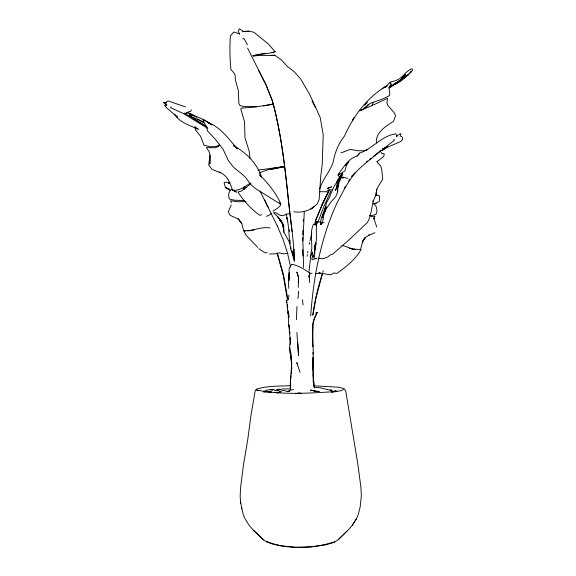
<?xml version="1.0" encoding="UTF-8"?>
<svg xmlns="http://www.w3.org/2000/svg" width="576" height="576" viewBox="0 0 576 576"><rect width="100%" height="100%" fill="white"/><g stroke="black" fill="none" stroke-linecap="round" stroke-linejoin="round"><path stroke-width="0.86" d="M283.342 231.948C284.609 224.179 279.511 217.382 273.586 213.019M289.886 347.868L290.239 353.254L289.519 348.106L290.39 337.572M289.303 325.778L289.282 330.854L290.556 343.051M298.26 287.381L298.584 277.639L296.856 272.023L298.591 277.661L298.289 282.55M376.416 142.92C375.322 132.343 386.1 126.216 393.595 121.226L395.582 115.596L393.919 112.392L388.022 105.682L386.878 102.967L387.569 98.237C378.216 102.809 368.914 107.158 359.186 110.772M315.396 245.758L315.785 243.338L314.352 247.63L315.785 243.338L314.604 250.596L315.886 244.346L314.806 249.372L314.762 254.765L314.287 256.997L313.157 256.68L314.287 256.997M311.666 250.409C312.437 241.711 309.564 232.315 313.51 224.186L315.31 224.906L314.741 224.798L315.835 223.949L316.411 221.832L320.652 221.926M289.966 242.921L290.009 240.307M288.914 295.186L288.554 299.318M312.48 345.233L312.89 327.578L312.466 325.08M298.634 291.218L297.965 298.519M313.099 356.962L312.811 368.762M302.702 240.898L302.832 237.478M312.494 340.092L312.574 324.432L313.373 321.271M296.395 319.795L296.971 306.504M302.846 230.35L302.818 234.979M303.264 221.155L303.336 219.593M315.389 242.489L315.194 246.017C317.815 238.27 315.13 229.918 317.088 222.055L316.339 226.094L316.591 223.762M309.031 277.193L309.586 272.966C304.258 269.143 298.181 265.406 291.744 264.29L289.08 268.502L289.21 275.465L288.922 280.627L289.224 272.736L288.475 280.555L288.792 288.418M310.68 316.015C313.416 277.178 320.746 237.938 337.262 202.457C344.081 189.778 350.273 176.371 361.418 166.817C372.103 157.651 383.227 149.011 394.33 140.35L394.186 139.766L393.43 139.68M304.308 211.262L302.911 242.568L303.617 267.559M312.833 358.488L312.79 368.014M309.002 271.361L311.393 250.445M309.586 272.966L309.146 277.358L309.758 273.398M290.29 344.333L290.585 341.676M314.287 253.663L314.806 249.372M291.175 375.624L290.405 381.722L290.585 388.224M291.391 373.882L291.449 359.914M307.123 256.342L307.346 254.563M313.027 314.575L315.965 298.008L322.596 273.118C318.01 286.877 314.719 301.054 312.696 315.418M337.183 188.546L338.227 182.527L337.435 190.908L337.954 181.714L337.622 191.844L335.801 196.603L331.121 201.744L325.519 209.902L324.115 213.559L322.646 221.414L321.113 224.41L321.372 222.826M313.567 320.479L317.074 312.61L316.908 312.962M390.73 82.728L390.55 83.851L390.226 83.455L391.594 84.182L390.031 85.392L389.016 87.97L389.758 93.874L389.484 95.58L382.889 98.935L370.058 103.442L367.006 106.438L361.202 110.369M314.604 250.596L315.13 247.37M191.182 109.742L190.922 111.233L186.408 112.55L185.659 113.94M287.654 304.517L287.208 307.116L288.943 317.448M373.241 203.695L373.342 203.134L376.236 206.726L377.064 210.838L376.006 214.416L371.808 215.489L369.511 215.467M307.62 252.828L307.951 251.136M309.276 244.354L309.65 242.431M309.989 240.703L311.846 233.359M283.478 232.114C284.537 227.606 283.234 222.883 280.001 219.506L283.32 224.978L281.297 221.443L283.788 226.915L282.557 223.502L284.177 232.567L290.009 243.353M316.08 223.43L316.411 221.832L315.706 223.402M324.281 213.242L322.877 214.826L322.236 217.886L323.136 213.12L326.074 206.395L324.259 211.205L326.585 202.493L329.897 196.812L330.509 194.292L334.57 185.544L337.918 180.641M319.759 189.065C322.272 179.381 329.983 171.9 333.05 162.374C334.879 152.842 338.184 143.921 344.398 136.231C353.426 116.021 367.171 97.128 386.647 85.939L385.776 86.861L390.146 82.094L395.654 80.676L399.506 78.768L403.286 75.866L402.091 77.155M313.222 254.837L311.796 258.919L312.199 259.675L316.872 258.278M325.598 208.987L325.015 211.363L326.563 207.425M322.812 272.304L323.237 270.677M337.298 185.098L335.47 190.627L336.967 186.725L336.449 188.1L337.536 181.742L341.863 173.873L342.662 173.765L339.934 179.942L337.32 188.338M321.833 222.242L321.156 224.59L320.501 224.41C320.767 221.047 320.911 217.073 323.208 214.445M314.597 224.086L315.353 221.558M362.434 242.424L363.478 239.882L365.206 237.607L362.88 240.962L360.526 249.545M372.118 105.768L373.176 102.42M324.065 213.3L324.95 210.78M400.133 136.44L400.982 134.107L400.464 133.618L396.526 135.943L396.965 136.613L395.885 133.855C381.578 135.655 372.715 148.766 359.59 153.115L357.055 156.269M317.923 222.235L323.95 206.395L330.883 190.922M315.684 220.723L321.703 205.776L329.299 190.188L321.545 205.668M219.247 144.655L218.484 146.542L218.678 146.225L215.446 147.766L206.316 147.622L208.886 151.164L210.046 155.254L209.844 163.85L210.046 155.254L208.678 165.132L212.026 169.394L220.572 172.807L219.146 172.044C227.318 175.032 230.004 182.765 232.524 190.094C239.242 191.304 245.045 186.61 250.272 183.017M317.074 312.61C310.853 323.266 313.034 335.794 313.171 347.501C313.222 360.979 312.422 374.537 314.402 387.95M362.693 241.79L363.478 239.882L365.45 237.478L369.151 234.994L368.518 235.325L374.954 232.718M290.981 385.632C279.446 386.273 267.365 385.646 256.298 389.239L255.082 391.205L250.862 416.174L247.716 439.783L243.569 464.155L240.581 487.721L240.163 496.253L240.545 502.078L243.23 514.526L245.146 519.07L249.408 525.686L253.418 530.23L263.772 540.043L266.695 541.901L271.908 543.823L280.771 545.861L295.502 547.2L311.242 546.89L325.13 544.99L334.094 542.376L338.234 539.662L348.797 529.387L352.31 525.269L356.537 518.587L358.416 514.008L360.173 506.902L361.361 495.641L360.878 487.159L357.761 463.666L345.722 390.874L344.03 388.577L338.112 387.194L313.884 385.798M315.31 221.026L321.898 205.337M231.199 204.984L228.751 210.636L228.485 211.954L229.334 214.142L230.364 215.41L238.363 219.125L241.776 223.315L238.19 218.959L241.776 223.315L243.626 230.933L245.354 231.048M309.089 275.962L309.686 274.63M321.703 205.776L328.838 190.404M342.662 173.765L339.149 181.332L341.662 175.918M325.246 209.938L326.218 207.958M339.242 179.172L341.863 173.873L337.579 179.957L336.564 182.772L337.954 180.691M312.53 252.166L310.14 257.026M344.239 188.446L345.586 186.206M348.725 180.994L349.618 179.503M352.31 525.269L356.537 518.587M171.187 106.826L170.59 107.719L183.262 113.458L207.302 128.095M345.658 165.679L348.955 161.474L346.471 165.29L344.909 170.842L338.263 175.234L339.307 173.923M359.59 153.115L357.646 155.578L352.152 158.263L349.308 160.358L345.636 164.261L337.824 174.838L338.623 176.134L347.954 178.402M401.645 77.609L405.734 72.814L409.147 70.049L411.415 68.825L412.33 69.271L412.697 70.099L409.082 73.685M322.178 215.597L322.877 214.826M351.41 176.522L355.018 172.786M362.65 109.922L368.309 104.292M232.834 190.217L236.47 192.11L231.394 189.31C228.485 191.563 228.06 195.768 229.327 199.03L234.266 200.182L244.793 200.621M366.631 102.823L364.37 105.048L367.481 102.146M338.234 539.662L346.975 531.158M251.057 183.614L241.502 191.045L237.967 192.024C243.569 201.031 251.129 209.009 259.632 215.273L261.713 214.769M382.126 88.884L383.81 87.422L387.252 85.954M366.336 162.007L367.704 160.913M369.763 159.264L371.138 158.162M373.19 156.521L380.736 150.48M382.248 150.415L383.018 149.796L382.558 148.817M403.762 77.782L407.038 75.182L399.384 81.23L393.401 84.629C398.491 82.606 402.545 78.998 405.425 74.405C402.185 79.51 397.087 82.994 391.802 85.723L401.594 79.373L396.115 83.261L399.406 81.31L389.758 87.113M271.598 213.314L269.093 215.287L266.386 216.324M384.977 147.557L383.206 148.91L386.964 147.139L382.622 149.119M405.605 76.824L389.412 87.97M388.901 87.53L391.759 85.435M382.406 150.113L387.734 146.671M402.451 78.761L394.56 83.866M190.462 114.638L189.77 115.114L191.153 115.639M385.099 87.394L386.532 86.436M343.584 389.578L340.582 390.809L331.402 391.99L336.953 391.5C310.298 393.134 282.895 395.208 256.586 390.01L258.156 390.758M383.623 149.616L387.698 147.082L387.23 147.326L400.831 141.48L402.437 139.738L402.415 137.225L401.09 136.418M272.93 211.09L277.934 208.015L280.505 205.351L280.75 203.746C275.911 192.744 268.042 183.348 259.603 174.794L260.654 176.213M382.658 149.414L385.682 147.938L382.658 149.148M394.445 84.002L395.539 83.506L394.042 84.175M394.25 84.499C401.278 82.188 406.073 76.212 411.559 71.633L410.789 71.186M253.721 56.311L252.95 55.692L261.259 53.863M288.799 213.66L283.075 215.604L280.742 215.59L275.652 212.652L273.989 212.652M321.444 223.236L324.086 222.566M239.501 34.301L238.342 31.097L239.342 28.8L243.518 31.457L248.753 31.169L253.843 32.249L268.243 43.855L275.141 51.725L271.231 52.812L252.95 55.692M219.161 145.318L215.316 146.606L209.808 146.678L203.94 145.145L200.657 136.361L195.372 129.838L195.293 127.98M340.92 152.885L350.201 149.465L357.826 150.718L363.823 150.768L367.747 149.659M334.606 541.836C313.157 548.647 287.424 550.087 266.335 541.318M295.553 393.804L299.254 392.875L301.435 393.386M390.017 86.515L391.255 86.177M375.444 195.631L377.078 195.206L379.534 195.941L379.397 201.29L374.213 204.235M374.119 203.731L376.034 203.234L375.833 202.918M271.966 52.502L275.141 51.725M259.387 173.095C266.81 169.445 275.054 167.695 283.414 166.874L270.864 169.603M280.505 389.729L274.716 390.701L282.766 388.973L290.462 388.865M242.777 38.916L243.576 38.736M264.931 390.506L270.389 389.592L272.902 389.923L270.727 389.894M246.521 187.582L245.232 187.841L243.95 186.898L245.038 187.394M270.353 104.666L272.758 104.184L263.34 105.977M253.836 230.04L247.774 230.911M263.441 391.975L266.292 391.406L271.721 392.134L264.305 391.997M258.012 170.129L283.392 166.687L274.788 168.235M272.887 104.234L253.966 107.186L241.358 108.122L240.754 109.015L244.541 121.781L244.98 137.808L249.084 150.761L250.013 158.357M287.172 391.45L289.8 390.96L287.496 391.363M267.084 252.562L265.133 252.9L258.768 248.659M289.404 390.269L293.486 389.57M274.788 168.278L283.414 166.874M262.094 53.698L265.637 53.258M315.396 273.701L320.148 273.11L318.931 272.866L330.595 274.896L333.763 273.024L337.018 273.341C346.054 266.882 355.73 259.25 361.073 249.466L353.851 249.242M314.726 258.523L316.325 258.329M315.799 312.991L317.038 312.84M370.721 216.598L374.954 216.202L373.838 218.866L374.616 216.468L373.896 218.75L376.812 227.131M242.424 31.752L248.753 31.169M280.26 392.371L275.537 392.58M287.87 253.462L283.19 253.8L279.115 252.886L275.566 253.879L269.467 253.994M272.52 389.534L274.27 389.419M332.395 189.814L328.428 189.799L326.599 191.772L319.637 191.686M270.382 55.57L274.262 55.346M243.576 230.746C252.756 231.343 260.914 226.382 270.187 227.945M186.041 113.155C190.202 112.27 193.45 115.157 196.582 117.382M276.703 389.318L279.907 389.21M276.35 390.42L277.481 390.413M256.608 106.675L243.065 106.366L240.041 105.61L238.802 103.363L238.478 91.231L235.368 79.805L235.195 75.55L234.439 73.534L230.89 69.451C229.817 58.356 229.666 47.182 230.364 36.072L233.69 32.004L239.234 33.761M246.067 201.6L238.723 201.773L230.515 200.765L231.444 202.759M274.781 392.537L280.325 391.982L277.481 393.026L283.19 390.276L287.546 391.493M317.758 391.421L319.291 391.45L314.359 391.212L316.224 391.392L310.493 390.103L316.224 391.392M314.273 387.454L320.278 387.763L332.633 390.802M341.863 245.686L343.505 245.75L353.002 249.228L349.618 248.242L355.349 249.358L353.786 249.271M340.366 177.804L343.397 177.984M309.42 273.118L311.976 273.37M330.228 389.894L331.783 390.06M334.699 390.341L336.118 390.499M293.875 211.738C300.823 212.933 308.671 211.226 314.172 206.633L310.925 208.994L317.146 204.106L319.147 199.534L320.746 176.184L322.236 164.311L323.222 134.813L320.206 117.504L309.485 93.982L300.636 78.962L294.242 71.777L287.338 66.434L281.599 60.127L274.774 55.109C267.869 55.901 260.971 54.77 254.117 56.03L253.735 55.397M318.492 258.149L321.811 258.775L323.82 258.451L327.996 256.882L329.846 255.146L332.827 254.023L349.085 239.854L367.243 222.595L368.921 219.557L371.182 211.795L373.248 200.628L373.054 201.204L376.049 195.026L376.704 189.187L376.063 194.522L376.848 189.425L378.043 186.66L382.702 179.33L381.715 169.294L380.542 165.73L377.914 163.087L377.071 161.1L377.1 161.806L383.695 156.377L384.3 154.015L382.457 153.367M185.486 106.913L168.278 100.966L166.946 101.455L165.622 103.45L166.183 102.773L163.303 102.384L166.457 105.336L166.932 104.803L164.52 105.408L166.961 108.158L177.595 117.266L174.78 114.523M244.786 189.029L243.094 188.424L244.31 189.475M229.817 182.606L228.442 182.11L228.917 183.528L229.334 183.161L226.181 182.167L224.287 182.383L224.172 182.916L225.432 187.805L230.033 190.31M228.946 189.079L225.72 187.459L229.507 189.374M203.551 119.621L211.954 124.848L207.086 122.213C220.68 126.821 228.355 138.888 237.586 148.903L233.352 145.512C246.118 152.582 256.91 163.037 261.533 177.091M193.637 118.973L195.17 119.873M184.421 113.069L206.23 126.144M211.954 124.848C205.15 120.082 197.676 116.186 189.403 114.739L189.698 115.682L203.666 122.422L197.186 118.728M196.704 120.773L204.156 125.474M188.784 113.062L191.75 115.027M195.084 126.979L198.367 129.298C189.749 125.316 179.892 122.767 174.283 114.07M253.418 530.23L263.772 540.043M257.767 247.378L246.154 235.303L244.195 231.854M381.017 152.345L382.183 153.72M279.238 202.781L280.174 203.962L254.794 188.107L250.675 184.435L245.801 177.696L242.842 174.766L233.575 167.299L228.391 160.697L222.876 148.86L215.309 139.313L207.461 130.889L206.554 126.158L206.928 127.937L202.925 119.858M279.504 219.816L280.541 221.184M268.315 207.058L266.803 205.049L264.852 199.98M279.288 218.902L277.301 216.223L281.052 221.436L279.727 219.535M243.994 38.534L247.435 44.748M312.041 100.973L315.317 107.23M247.615 48.175L266.026 84.946L272.455 100.994L265.968 84.679L258.566 70.337M260.093 191.189L277.546 226.44L277.351 226.001L283.154 239.659L287.575 253.238L290.657 267.12M291.708 250.668L292.284 252M282.391 224.561L283.363 227.023M300.024 372.355L296.798 362.585L297.187 363.845M287.777 220.86L286.099 213.617M277.279 253.001L283.442 274.529L287.95 299.873M287.014 302.738L286.416 300.564L287.683 308.398M277.344 253.944L283.226 275.321L287.518 300.377M287.201 219.161L286.747 217.642C290.354 230.45 287.554 244.253 293.386 256.399M312.149 252.13L313.481 257.018M290.419 246.55L290.959 248.638M195.07 126.835L195.581 129.067M231.394 189.31L231.494 189.821M287.446 305.266L287.741 306.95M288.799 316.62L288.094 312.487L288.842 317.34M293.53 256.486L292.687 251.496L293.45 259.193M289.368 329.155L288.67 324.828L288.079 310.853M289.793 331.747L290.074 333.482M241.43 507.442L241.646 508.745M288.943 324.734L289.505 328.219M240.545 502.078L240.754 503.366M289.238 229.694L289.49 231.422M302.414 299.678L303.12 304.985M292.118 231.638C286.466 187.956 284.148 143.575 272.405 100.915C280.67 131.292 284.486 162.598 287.762 193.831C289.901 216.238 293.803 238.5 294.314 261.036M314.014 386.618L313.078 372.024M291.794 368.741L290.837 352.505M297.756 342.569L298.555 355.766L296.87 332.525M290.57 342.194L290.146 338.018L290.614 343.786M288.67 313.812L288.842 315.554M290.498 389.902C289.267 377.698 293.472 365.436 290.297 353.225L291.722 363.845L291.535 360.619M293.22 253.253L293.472 255.924M312.502 342.684L312.797 346.219M312.494 365.134L313.006 371.16M312.487 365.198L312.754 368.77M309.362 275.666L309.694 282.614M313.063 352.368L313.135 354.125M312.473 342.49L312.66 346.745M313.07 374.674L313.265 382.529M294.322 261.18L293.861 249.185L293.875 249.595M302.688 249.53L302.854 255.967M353.995 117.706L352.728 120.247L353.995 117.706M406.296 76.075L403.027 78.624L408.881 74.347L404.798 77.17L406.296 76.075M404.726 76.781L403.286 77.731L404.726 76.781M328.219 188.05L327.427 188.381L331.582 186.862L328.219 188.05M273.067 168.538L271.339 168.84L273.067 168.559"/></g></svg>
